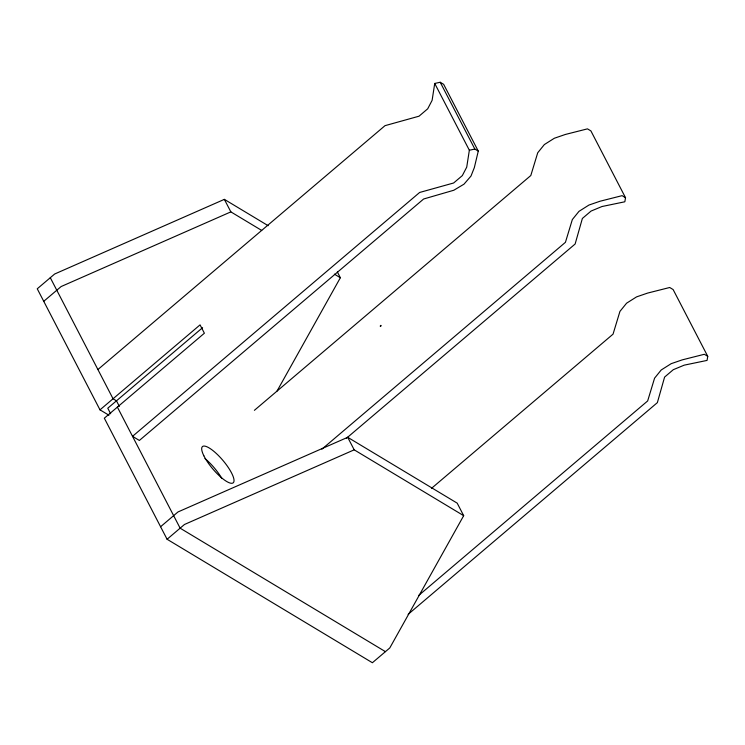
<?xml version="1.0" encoding="UTF-8"?>
<svg xmlns="http://www.w3.org/2000/svg" width="745" height="745" viewBox="0 0 745 745"><rect width="100%" height="100%" fill="white"/><g stroke="black" fill="none" stroke-linecap="round" stroke-linejoin="round"><path stroke-width="1.12" d="M434.726 83.449L469.35 150.239L466.724 167.141L462.328 175.606L453.631 182.991L419.64 192.461L132.526 436.337L139.371 440.453L423.635 198.999L453.817 190.245L463.995 184.173L470.989 176.062L474.332 167.634L478.271 151.114L443.647 84.325L440.221 82.267L434.726 83.449L432.109 100.352L427.704 108.807L419.007 116.201L385.016 125.663L97.902 369.548M254.39 410.327L530.812 175.522L537.722 152.772L544.353 144.567L554.336 138.253L565.38 134.454L587.479 128.857L590.906 130.915L625.521 197.714L624.841 201.783L601.979 206.523L591.074 211.058L582.376 218.453L575.131 244.006L346.369 438.321M431.504 488.347L613.042 334.151L619.942 311.401L626.582 303.196L636.565 296.882L647.61 293.083L669.708 287.496L673.126 289.554L707.75 356.343L707.07 360.412L684.208 365.152L673.294 369.688L664.596 377.082L657.36 402.635L408.13 614.336M277.01 391.116L340.353 277.736L337.355 271.953M160.585 526.734L177.99 511.955L347.701 437.306L457.197 503.154L463.688 515.68L389.784 647.954L372.388 662.733L167.085 539.259L104.328 418.196L204.381 333.211L200.06 324.867L99.998 409.852L37.25 288.79L54.655 274.011L224.357 199.362L268.163 225.698M43.741 301.315L61.146 286.536L230.857 211.878L261.709 230.438M202.603 327.67L107.774 408.213L110.66 413.782M380.211 326.18L381.086 325.444M167.085 539.259L184.481 524.48L354.192 449.831L463.688 515.68M321.915 449.17L565.436 242.311L572.337 219.561L578.977 211.357L588.96 205.043L600.004 201.243L622.103 195.656L625.521 197.714M418.615 595.497L647.666 400.94L654.566 378.19L661.206 369.986L671.189 363.672L682.224 359.872L704.332 354.285L707.75 356.343M469.35 150.239L474.844 149.056L478.271 151.114M334.375 274.141L340.353 277.736M99.998 409.852L108.956 415.235M385.435 651.652L180.132 528.177L117.384 407.115M440.221 82.267L474.844 149.056M380.434 325.388L380.863 326.226M224.357 199.362L230.857 211.878M347.701 437.306L354.192 449.831M119.358 406.388L116.471 400.829L113.054 398.771L50.297 277.708M204.977 458.575A23.775 6.621 49.7 0 1 221.759 478.299M203.841 455.772A23.775 6.621 49.7 0 0 231.891 483.291A23.775 6.621 49.7 0 0 217.875 454.971A23.775 6.621 49.7 0 0 203.841 455.772"/></g></svg>
